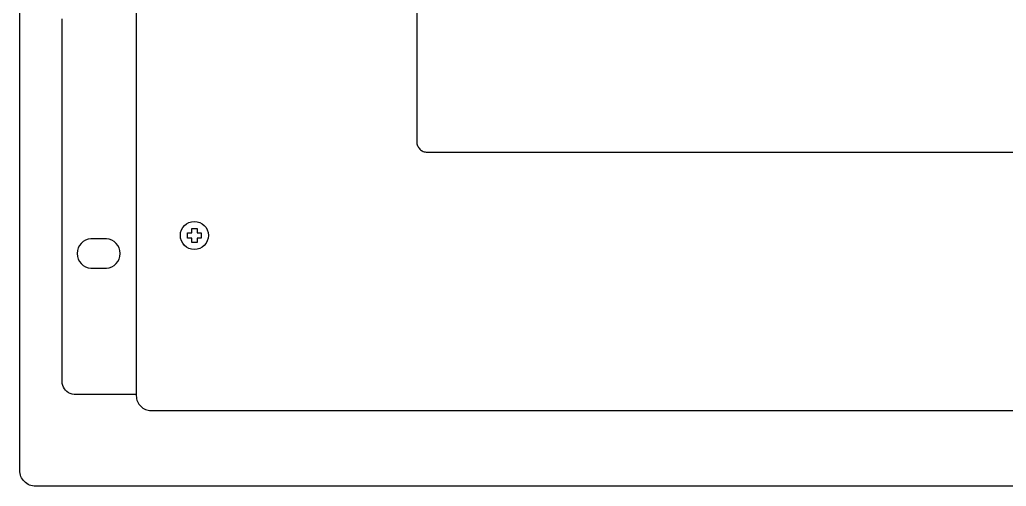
# Model space of a CAD drawing. Extents: x 1 to 47.7, y 0.2 to 35.
# Drawn here: x 2.2 to 11.51, y 5.85 to 10.25 of the extents above; entities that cross this region are included whole.
import ezdxf

# ---------------------------------------------------------------- set-up
doc = ezdxf.new("R2010")
doc.units = 0
doc.header["$MEASUREMENT"] = 0
for name, color, linetype in [('3_1__HORIZONTAL_RACK_MOUNT', 7, 'CONTINUOUS'), ('3_2__HORIZONTAL_PANEL_MOUN', 7, 'CONTINUOUS'), ('4_2__5U__FRONT_PANEL_W_24_', 7, 'CONTINUOUS'), ('5_1___24__TARGET_LEDS___12', 7, 'CONTINUOUS'), ('8_0_____DWG', 7, 'CONTINUOUS')]:
    doc.layers.add(name, color=color, linetype=linetype)

msp = doc.modelspace()

# ---------------------------------------------------------------- linework, layer by layer
at = {"layer": '3_1__HORIZONTAL_RACK_MOUNT'}
for points in [[(3.3, 10.4312), (3.3, 10.1383), (3.3, 9.8489), (3.3, 9.7058), (3.3, 9.5642), (3.3, 9.424), (3.3, 9.2856), (3.3, 9.149), (3.3, 9.0144), (3.3, 8.8819), (3.3, 8.7518), (3.3, 8.6242), (3.3, 8.4992), (3.3, 8.3771), (3.3, 8.2579), (3.3, 8.1419), (3.3, 8.0292), (3.3, 7.9199), (3.3, 7.8143), (3.3, 7.7125), (3.3, 7.6146), (3.3, 7.5209), (3.3, 7.4314), (3.3, 7.3884), (3.3, 7.3464), (3.3, 7.3056), (3.3, 7.266), (3.3, 7.2276), (3.3, 7.1904), (3.3, 7.1544), (3.3, 7.1197), (3.3, 7.0862), (3.3, 7.0541), (3.3, 7.0232), (3.3, 6.9937), (3.3, 6.9655), (3.3, 6.9388), (3.3, 6.9134), (3.3, 6.8894), (3.3, 6.8669), (3.3, 6.8458), (3.3, 6.8262), (3.3, 6.8081), (3.3, 6.7915), (3.3, 6.7765), (3.3, 6.763), (3.3, 6.7511), (3.3, 6.7408), (3.3, 6.7321), (3.3, 6.725), (3.3, 6.7197), (3.3, 6.7159), (3.3, 6.7139), (3.2999, 6.7136), (3.2984, 6.7136), (3.295, 6.7136), (3.29, 6.7136), (3.2834, 6.7136), (3.2753, 6.7136), (3.2658, 6.7136), (3.2549, 6.7136), (3.2428, 6.7136), (3.2295, 6.7136), (3.1999, 6.7136), (3.1666, 6.7136), (3.1306, 6.7136), (3.0924, 6.7136), (3.0125, 6.7136), (2.9326, 6.7136), (2.8944, 6.7136), (2.8584, 6.7136), (2.8252, 6.7136), (2.7955, 6.7136), (2.7823, 6.7136), (2.7701, 6.7136), (2.7593, 6.7136), (2.7497, 6.7136), (2.7416, 6.7136), (2.735, 6.7136), (2.73, 6.7136), (2.7267, 6.7136), (2.7251, 6.7136), (2.7242, 6.7136), (2.7218, 6.7136), (2.7122, 6.7142), (2.6938, 6.7175), (2.6764, 6.7234), (2.6602, 6.7317), (2.6455, 6.7421), (2.6325, 6.7545), (2.6214, 6.7687), (2.6123, 6.7844), (2.6056, 6.8014), (2.6015, 6.8195), (2.6, 6.8386), (2.6, 6.8386), (2.6, 6.8394), (2.6, 6.8419), (2.6, 6.846), (2.6, 6.8518), (2.6, 6.8592), (2.6, 6.8681), (2.6, 6.8787), (2.6, 6.8907), (2.6, 6.9043), (2.6, 6.9194), (2.6, 6.936), (2.6, 6.954), (2.6, 6.9735), (2.6, 6.9945), (2.6, 7.0168), (2.6, 7.0405), (2.6, 7.0656), (2.6, 7.092), (2.6, 7.1198), (2.6, 7.1489), (2.6, 7.1792), (2.6, 7.2108), (2.6, 7.2437), (2.6, 7.2778), (2.6, 7.3131), (2.6, 7.3496), (2.6, 7.3873), (2.6, 7.4261), (2.6, 7.5071), (2.6, 7.5925), (2.6, 7.6821), (2.6, 7.7758), (2.6, 7.8733), (2.6, 7.9746), (2.6, 8.0794), (2.6, 8.1877), (2.6, 8.2992), (2.6, 8.4138), (2.6, 8.5314), (2.6, 8.6517), (2.6, 8.7747), (2.6, 8.9002), (2.6, 9.028), (2.6, 9.1579), (2.6, 9.2898), (2.6, 9.4236), (2.6, 9.5591), (2.6, 9.696), (2.6, 9.8344), (2.6, 9.9739), (2.6, 10.256)], [(3.3, 10.3319), (3.3, 10.1364), (3.3, 9.9426), (3.3, 9.7506), (3.3, 9.6555), (3.3, 9.561), (3.3, 9.4671), (3.3, 9.374), (3.3, 9.2817), (3.3, 9.1902), (3.3, 9.0996), (3.3, 9.0098), (3.3, 8.9211), (3.3, 8.8333), (3.3, 8.7466), (3.3, 8.6611), (3.3, 8.5767), (3.3, 8.4935), (3.3, 8.4115), (3.3, 8.3309), (3.3, 8.2516), (3.3, 8.1737), (3.3, 8.0972), (3.3, 8.0223), (3.3, 7.9489), (3.3, 7.8771), (3.3, 7.8069), (3.3, 7.7385), (3.3, 7.6717), (3.3, 7.6068), (3.3, 7.5437), (3.3, 7.4824), (3.3, 7.4231), (3.3, 7.3658), (3.3, 7.3105), (3.3, 7.2573), (3.3, 7.2062), (3.3, 7.1815), (3.3, 7.1573), (3.3, 7.1337), (3.3, 7.1106), (3.3, 7.0881), (3.3, 7.0662), (3.3, 7.0449), (3.3, 7.0241), (3.3, 7.0039), (3.3, 6.9844), (3.3, 6.9654), (3.3, 6.947), (3.3, 6.9293), (3.3, 6.9122), (3.3, 6.8957), (3.3, 6.8798), (3.3, 6.8646), (3.3, 6.85), (3.3, 6.8361), (3.3, 6.8229), (3.3, 6.8103), (3.3, 6.7983), (3.3, 6.7871), (3.3, 6.7765), (3.3, 6.7666), (3.3, 6.7574), (3.3, 6.749), (3.3, 6.7412), (3.3, 6.7341), (3.3, 6.7278), (3.3, 6.7221), (3.3, 6.7172), (3.3, 6.7131), (3.3, 6.7097), (3.3, 6.707), (3.3, 6.7051), (3.3, 6.7039), (3.3, 6.7035), (3.3007, 6.6892), (3.3029, 6.6753), (3.3063, 6.6619), (3.311, 6.6491), (3.3169, 6.6368), (3.3239, 6.6253), (3.332, 6.6145), (3.341, 6.6046), (3.351, 6.5955), (3.3618, 6.5875), (3.3733, 6.5805), (3.3855, 6.5746), (3.3984, 6.5699), (3.4118, 6.5664), (3.4257, 6.5643), (3.44, 6.5636), (3.4408, 6.5636), (3.4432, 6.5636), (3.4471, 6.5636), (3.4526, 6.5636), (3.4596, 6.5636), (3.4681, 6.5636), (3.4782, 6.5636), (3.4897, 6.5636), (3.5028, 6.5636), (3.5173, 6.5636), (3.5332, 6.5636), (3.5507, 6.5636), (3.5695, 6.5636), (3.5898, 6.5636), (3.6115, 6.5636), (3.6346, 6.5636), (3.659, 6.5636), (3.6849, 6.5636), (3.7121, 6.5636), (3.7407, 6.5636), (3.7706, 6.5636), (3.8018, 6.5636), (3.8343, 6.5636), (3.8682, 6.5636), (3.9033, 6.5636), (3.9397, 6.5636), (3.9774, 6.5636), (4.0163, 6.5636), (4.0565, 6.5636), (4.0979, 6.5636), (4.1405, 6.5636), (4.1843, 6.5636), (4.2293, 6.5636), (4.2754, 6.5636), (4.3228, 6.5636), (4.3712, 6.5636), (4.4209, 6.5636), (4.4716, 6.5636), (4.5235, 6.5636), (4.5765, 6.5636), (4.6305, 6.5636), (4.6857, 6.5636), (4.7419, 6.5636), (4.7991, 6.5636), (4.8574, 6.5636), (4.9167, 6.5636), (4.9771, 6.5636), (5.0384, 6.5636), (5.1008, 6.5636), (5.1641, 6.5636), (5.2284, 6.5636), (5.2936, 6.5636), (5.3598, 6.5636), (5.4269, 6.5636), (5.4949, 6.5636), (5.5638, 6.5636), (5.6336, 6.5636), (5.7043, 6.5636), (5.7759, 6.5636), (5.8483, 6.5636), (5.9216, 6.5636), (5.9957, 6.5636), (6.0706, 6.5636), (6.1463, 6.5636), (6.2228, 6.5636), (6.3001, 6.5636), (6.3781, 6.5636), (6.457, 6.5636), (6.5365, 6.5636), (6.6168, 6.5636), (6.6978, 6.5636), (6.7795, 6.5636), (6.8619, 6.5636), (6.945, 6.5636), (7.0288, 6.5636), (7.1132, 6.5636), (7.1982, 6.5636), (7.2839, 6.5636), (7.3702, 6.5636), (7.4571, 6.5636), (7.5446, 6.5636), (7.6327, 6.5636), (7.7214, 6.5636), (7.8106, 6.5636), (7.9907, 6.5636), (8.1728, 6.5636), (8.3569, 6.5636), (8.5429, 6.5636), (8.7307, 6.5636), (8.9202, 6.5636), (9.1113, 6.5636), (9.3038, 6.5636), (9.4977, 6.5636), (9.693, 6.5636), (9.8894, 6.5636), (10.0869, 6.5636), (10.2854, 6.5636), (10.4847, 6.5636), (10.6849, 6.5636), (10.8858, 6.5636), (11.2892, 6.5636), (11.6942, 6.5636)]]:
    msp.add_lwpolyline(points, dxfattribs=at)
msp.add_lwpolyline([(2.741, 8.0441), (2.7436, 8.0172), (2.7511, 7.992), (2.763, 7.9691), (2.7788, 7.9489), (2.7979, 7.9319), (2.82, 7.9187), (2.8445, 7.9097), (2.8709, 7.9054), (2.8823, 7.9051), (2.8933, 7.9051), (2.911, 7.9051), (2.9326, 7.9051), (2.9555, 7.9051), (2.9771, 7.9051), (2.9947, 7.9051), (3.0057, 7.9051), (3.0172, 7.9054), (3.0436, 7.9097), (3.068, 7.9187), (3.0901, 7.9319), (3.1093, 7.9489), (3.125, 7.9691), (3.1369, 7.992), (3.1444, 8.0172), (3.147, 8.0441), (3.1444, 8.071), (3.1369, 8.0962), (3.125, 8.1191), (3.1093, 8.1393), (3.0901, 8.1563), (3.068, 8.1695), (3.0436, 8.1785), (3.0172, 8.1828), (3.0057, 8.1831), (2.9947, 8.1831), (2.9771, 8.1831), (2.9555, 8.1831), (2.9326, 8.1831), (2.911, 8.1831), (2.8933, 8.1831), (2.8823, 8.1831), (2.8709, 8.1828), (2.8445, 8.1785), (2.82, 8.1695), (2.7979, 8.1563), (2.7788, 8.1393), (2.763, 8.1191), (2.7511, 8.0962), (2.7436, 8.071)], close=True, dxfattribs=at)
at = {"layer": '3_2__HORIZONTAL_PANEL_MOUN'}
msp.add_lwpolyline([(11.6431, 5.85), (11.1871, 5.85), (10.9597, 5.85), (10.7329, 5.85), (10.5068, 5.85), (10.2814, 5.85), (10.0569, 5.85), (9.8334, 5.85), (9.6111, 5.85), (9.39, 5.85), (9.1702, 5.85), (8.9518, 5.85), (8.735, 5.85), (8.5199, 5.85), (8.3066, 5.85), (8.2006, 5.85), (8.0952, 5.85), (7.9902, 5.85), (7.8858, 5.85), (7.7818, 5.85), (7.6785, 5.85), (7.5756, 5.85), (7.4734, 5.85), (7.3717, 5.85), (7.2707, 5.85), (7.1702, 5.85), (7.0704, 5.85), (6.9712, 5.85), (6.8727, 5.85), (6.7749, 5.85), (6.6777, 5.85), (6.5812, 5.85), (6.4855, 5.85), (6.3904, 5.85), (6.2961, 5.85), (6.2026, 5.85), (6.1098, 5.85), (6.0178, 5.85), (5.9266, 5.85), (5.8362, 5.85), (5.7466, 5.85), (5.6579, 5.85), (5.57, 5.85), (5.483, 5.85), (5.3969, 5.85), (5.3116, 5.85), (5.2273, 5.85), (5.1439, 5.85), (5.0614, 5.85), (4.9799, 5.85), (4.8993, 5.85), (4.8197, 5.85), (4.7411, 5.85), (4.6635, 5.85), (4.5869, 5.85), (4.5113, 5.85), (4.4368, 5.85), (4.3634, 5.85), (4.291, 5.85), (4.2197, 5.85), (4.1496, 5.85), (4.0805, 5.85), (4.0126, 5.85), (3.9458, 5.85), (3.8801, 5.85), (3.8157, 5.85), (3.7524, 5.85), (3.6903, 5.85), (3.6295, 5.85), (3.5698, 5.85), (3.5114, 5.85), (3.4543, 5.85), (3.3984, 5.85), (3.3438, 5.85), (3.2905, 5.85), (3.2385, 5.85), (3.1879, 5.85), (3.1386, 5.85), (3.0906, 5.85), (3.044, 5.85), (2.9988, 5.85), (2.955, 5.85), (2.9126, 5.85), (2.8716, 5.85), (2.832, 5.85), (2.7939, 5.85), (2.7573, 5.85), (2.7221, 5.85), (2.6885, 5.85), (2.6563, 5.85), (2.6257, 5.85), (2.5966, 5.85), (2.569, 5.85), (2.543, 5.85), (2.5186, 5.85), (2.4958, 5.85), (2.4745, 5.85), (2.4549, 5.85), (2.4369, 5.85), (2.4206, 5.85), (2.4059, 5.85), (2.3929, 5.85), (2.3816, 5.85), (2.372, 5.85), (2.3641, 5.85), (2.358, 5.85), (2.3536, 5.85), (2.3509, 5.85), (2.35, 5.85), (2.3347, 5.8508), (2.3198, 5.8531), (2.3054, 5.8567), (2.2916, 5.8618), (2.2785, 5.8681), (2.2661, 5.8756), (2.2546, 5.8843), (2.2439, 5.8939), (2.2343, 5.9046), (2.2256, 5.9161), (2.2181, 5.9285), (2.2118, 5.9416), (2.2067, 5.9554), (2.2031, 5.9698), (2.2008, 5.9847), (2.2, 6), (2.2, 6.0005), (2.2, 6.0018), (2.2, 6.004), (2.2, 6.0072), (2.2, 6.0111), (2.2, 6.016), (2.2, 6.0217), (2.2, 6.0283), (2.2, 6.0357), (2.2, 6.0439), (2.2, 6.053), (2.2, 6.0629), (2.2, 6.0736), (2.2, 6.0852), (2.2, 6.0975), (2.2, 6.1106), (2.2, 6.1246), (2.2, 6.1393), (2.2, 6.1547), (2.2, 6.171), (2.2, 6.188), (2.2, 6.2057), (2.2, 6.2243), (2.2, 6.2435), (2.2, 6.2635), (2.2, 6.2842), (2.2, 6.3056), (2.2, 6.3277), (2.2, 6.3506), (2.2, 6.3741), (2.2, 6.3983), (2.2, 6.4233), (2.2, 6.4488), (2.2, 6.4751), (2.2, 6.502), (2.2, 6.5296), (2.2, 6.5578), (2.2, 6.5867), (2.2, 6.6162), (2.2, 6.6463), (2.2, 6.677), (2.2, 6.7084), (2.2, 6.7404), (2.2, 6.7729), (2.2, 6.8061), (2.2, 6.8398), (2.2, 6.8741), (2.2, 6.909), (2.2, 6.9445), (2.2, 6.9805), (2.2, 7.017), (2.2, 7.0541), (2.2, 7.0918), (2.2, 7.1299), (2.2, 7.1686), (2.2, 7.2078), (2.2, 7.2475), (2.2, 7.2877), (2.2, 7.3284), (2.2, 7.3696), (2.2, 7.4534), (2.2, 7.5391), (2.2, 7.6265), (2.2, 7.7157), (2.2, 7.8067), (2.2, 7.8992), (2.2, 7.9933), (2.2, 8.0889), (2.2, 8.186), (2.2, 8.2846), (2.2, 8.3844), (2.2, 8.4856), (2.2, 8.588), (2.2, 8.6916), (2.2, 8.7963), (2.2, 8.9021), (2.2, 9.0089), (2.2, 9.1166), (2.2, 9.2253), (2.2, 9.3348), (2.2, 9.4451), (2.2, 9.5561), (2.2, 9.6678), (2.2, 9.7801), (2.2, 9.893), (2.2, 10.0064), (2.2, 10.2345), (2.2, 10.4639)], dxfattribs=at)
at = {"layer": '4_2__5U__FRONT_PANEL_W_24_'}
msp.add_lwpolyline([(5.9458, 10.3229), (5.9458, 10.2181), (5.9458, 10.1669), (5.9458, 10.1165), (5.9458, 10.0669), (5.9458, 10.0182), (5.9458, 9.9705), (5.9458, 9.9236), (5.9458, 9.8778), (5.9458, 9.8329), (5.9458, 9.789), (5.9458, 9.7462), (5.9458, 9.7045), (5.9458, 9.6639), (5.9458, 9.6245), (5.9458, 9.5862), (5.9458, 9.5491), (5.9458, 9.5133), (5.9458, 9.4788), (5.9458, 9.4455), (5.9458, 9.4136), (5.9458, 9.383), (5.9458, 9.3538), (5.9458, 9.3261), (5.9458, 9.2997), (5.9458, 9.2749), (5.9458, 9.2516), (5.9458, 9.2298), (5.9458, 9.2096), (5.9458, 9.1909), (5.9458, 9.174), (5.9458, 9.1586), (5.9458, 9.145), (5.9458, 9.1331), (5.9458, 9.1229), (5.9458, 9.1145), (5.9458, 9.1079), (5.9458, 9.1032), (5.9458, 9.1003), (5.9458, 9.0994), (5.9464, 9.0892), (5.9479, 9.0793), (5.9503, 9.0697), (5.9537, 9.0605), (5.9579, 9.0518), (5.9629, 9.0435), (5.9687, 9.0358), (5.9752, 9.0287), (5.9823, 9.0222), (5.99, 9.0165), (5.9982, 9.0115), (6.007, 9.0072), (6.0161, 9.0039), (6.0257, 9.0014), (6.0356, 8.9999), (6.0458, 8.9994), (6.0464, 8.9994), (6.0481, 8.9994), (6.0508, 8.9994), (6.0547, 8.9994), (6.0596, 8.9994), (6.0656, 8.9994), (6.0726, 8.9994), (6.0808, 8.9994), (6.0899, 8.9994), (6.1001, 8.9994), (6.1113, 8.9994), (6.1236, 8.9994), (6.1368, 8.9994), (6.151, 8.9994), (6.1663, 8.9994), (6.1825, 8.9994), (6.1997, 8.9994), (6.2179, 8.9994), (6.237, 8.9994), (6.257, 8.9994), (6.2781, 8.9994), (6.3, 8.9994), (6.3229, 8.9994), (6.3466, 8.9994), (6.3713, 8.9994), (6.3969, 8.9994), (6.4234, 8.9994), (6.4507, 8.9994), (6.4789, 8.9994), (6.508, 8.9994), (6.5379, 8.9994), (6.5687, 8.9994), (6.6003, 8.9994), (6.6327, 8.9994), (6.666, 8.9994), (6.7001, 8.9994), (6.7349, 8.9994), (6.7706, 8.9994), (6.807, 8.9994), (6.8442, 8.9994), (6.9209, 8.9994), (7.0007, 8.9994), (7.0833, 8.9994), (7.1688, 8.9994), (7.2571, 8.9994), (7.348, 8.9994), (7.4417, 8.9994), (7.5379, 8.9994), (7.6366, 8.9994), (7.7378, 8.9994), (7.8413, 8.9994), (7.9471, 8.9994), (8.0552, 8.9994), (8.1654, 8.9994), (8.2777, 8.9994), (8.392, 8.9994), (8.5082, 8.9994), (8.6264, 8.9994), (8.7463, 8.9994), (8.868, 8.9994), (8.9914, 8.9994), (9.1164, 8.9994), (9.2429, 8.9994), (9.3708, 8.9994), (9.5002, 8.9994), (9.6309, 8.9994), (9.7628, 8.9994), (9.8959, 8.9994), (10.0301, 8.9994), (10.1654, 8.9994), (10.3016, 8.9994), (10.4388, 8.9994), (10.7155, 8.9994), (10.9951, 8.9994), (11.2768, 8.9994), (11.5602, 8.9994)], dxfattribs=at)
at = {"layer": '5_1___24__TARGET_LEDS___12'}
msp.add_lwpolyline([(5.9458, 10.2701), (5.9458, 10.2181), (5.9458, 10.1669), (5.9458, 10.1165), (5.9458, 10.0669), (5.9458, 10.0182), (5.9458, 9.9705), (5.9458, 9.9236), (5.9458, 9.8778), (5.9458, 9.8329), (5.9458, 9.789), (5.9458, 9.7462), (5.9458, 9.7045), (5.9458, 9.6639), (5.9458, 9.6245), (5.9458, 9.5862), (5.9458, 9.5491), (5.9458, 9.5133), (5.9458, 9.4788), (5.9458, 9.4455), (5.9458, 9.4136), (5.9458, 9.383), (5.9458, 9.3538), (5.9458, 9.3261), (5.9458, 9.2997), (5.9458, 9.2749), (5.9458, 9.2516), (5.9458, 9.2298), (5.9458, 9.2096), (5.9458, 9.1909), (5.9458, 9.174), (5.9458, 9.1586), (5.9458, 9.145), (5.9458, 9.1331), (5.9458, 9.1229), (5.9458, 9.1145), (5.9458, 9.1079), (5.9458, 9.1032), (5.9458, 9.1003), (5.9458, 9.0994), (5.9464, 9.0892), (5.9479, 9.0793), (5.9503, 9.0697), (5.9537, 9.0605), (5.9579, 9.0518), (5.9629, 9.0435), (5.9687, 9.0358), (5.9752, 9.0287), (5.9823, 9.0222), (5.99, 9.0165), (5.9982, 9.0115), (6.007, 9.0072), (6.0161, 9.0039), (6.0257, 9.0014), (6.0356, 8.9999), (6.0458, 8.9994), (6.0465, 8.9994), (6.0483, 8.9994), (6.0515, 8.9994), (6.0558, 8.9994), (6.0613, 8.9994), (6.0681, 8.9994), (6.0761, 8.9994), (6.0852, 8.9994), (6.0955, 8.9994), (6.107, 8.9994), (6.1197, 8.9994), (6.1335, 8.9994), (6.1484, 8.9994), (6.1645, 8.9994), (6.1817, 8.9994), (6.1999, 8.9994), (6.2193, 8.9994), (6.2398, 8.9994), (6.2614, 8.9994), (6.284, 8.9994), (6.3077, 8.9994), (6.3324, 8.9994), (6.3582, 8.9994), (6.385, 8.9994), (6.4129, 8.9994), (6.4417, 8.9994), (6.4715, 8.9994), (6.5024, 8.9994), (6.5342, 8.9994), (6.567, 8.9994), (6.6007, 8.9994), (6.6354, 8.9994), (6.6711, 8.9994), (6.7076, 8.9994), (6.7451, 8.9994), (6.7836, 8.9994), (6.8229, 8.9994), (6.8631, 8.9994), (6.9042, 8.9994), (6.9461, 8.9994), (6.989, 8.9994), (7.0326, 8.9994), (7.0772, 8.9994), (7.1225, 8.9994), (7.1687, 8.9994), (7.2157, 8.9994), (7.2635, 8.9994), (7.3121, 8.9994), (7.3615, 8.9994), (7.4116, 8.9994), (7.4626, 8.9994), (7.5142, 8.9994), (7.5667, 8.9994), (7.6198, 8.9994), (7.6737, 8.9994), (7.7283, 8.9994), (7.7836, 8.9994), (7.8396, 8.9994), (7.9537, 8.9994), (8.0704, 8.9994), (8.1898, 8.9994), (8.3116, 8.9994), (8.4359, 8.9994), (8.5625, 8.9994), (8.6914, 8.9994), (8.8225, 8.9994), (8.9557, 8.9994), (9.091, 8.9994), (9.2282, 8.9994), (9.3674, 8.9994), (9.5083, 8.9994), (9.6509, 8.9994), (9.7952, 8.9994), (9.9411, 8.9994), (10.0884, 8.9994), (10.2372, 8.9994), (10.3873, 8.9994), (10.5387, 8.9994), (10.6912, 8.9994), (10.8448, 8.9994), (10.9995, 8.9994), (11.1551, 8.9994), (11.3116, 8.9994), (11.4688, 8.9994), (11.6268, 8.9994)], dxfattribs=at)
at = {"layer": '8_0_____DWG'}
msp.add_lwpolyline([(3.9803, 8.2144), (3.9776, 8.1877), (3.9699, 8.1629), (3.9577, 8.1404), (3.9415, 8.1208), (3.9219, 8.1046), (3.8994, 8.0924), (3.8745, 8.0847), (3.8478, 8.082), (3.8211, 8.0847), (3.7963, 8.0924), (3.7738, 8.1046), (3.7542, 8.1208), (3.738, 8.1404), (3.7258, 8.1629), (3.7181, 8.1877), (3.7154, 8.2144), (3.7181, 8.2411), (3.7258, 8.266), (3.738, 8.2885), (3.7542, 8.3081), (3.7738, 8.3243), (3.7963, 8.3365), (3.8211, 8.3442), (3.8478, 8.3469), (3.8745, 8.3442), (3.8994, 8.3365), (3.9219, 8.3243), (3.9415, 8.3081), (3.9577, 8.2885), (3.9699, 8.266), (3.9776, 8.2411)], close=True, dxfattribs=at)
msp.add_lwpolyline([(3.8229, 8.2392), (3.8229, 8.2795), (3.8728, 8.2795), (3.8728, 8.2392), (3.913, 8.2392), (3.913, 8.1893), (3.8728, 8.1893), (3.8728, 8.1493), (3.8229, 8.1493), (3.8229, 8.1893), (3.7827, 8.1893), (3.7827, 8.2392), (3.8229, 8.2392)], dxfattribs=at)

doc.saveas('drawing.dxf')
